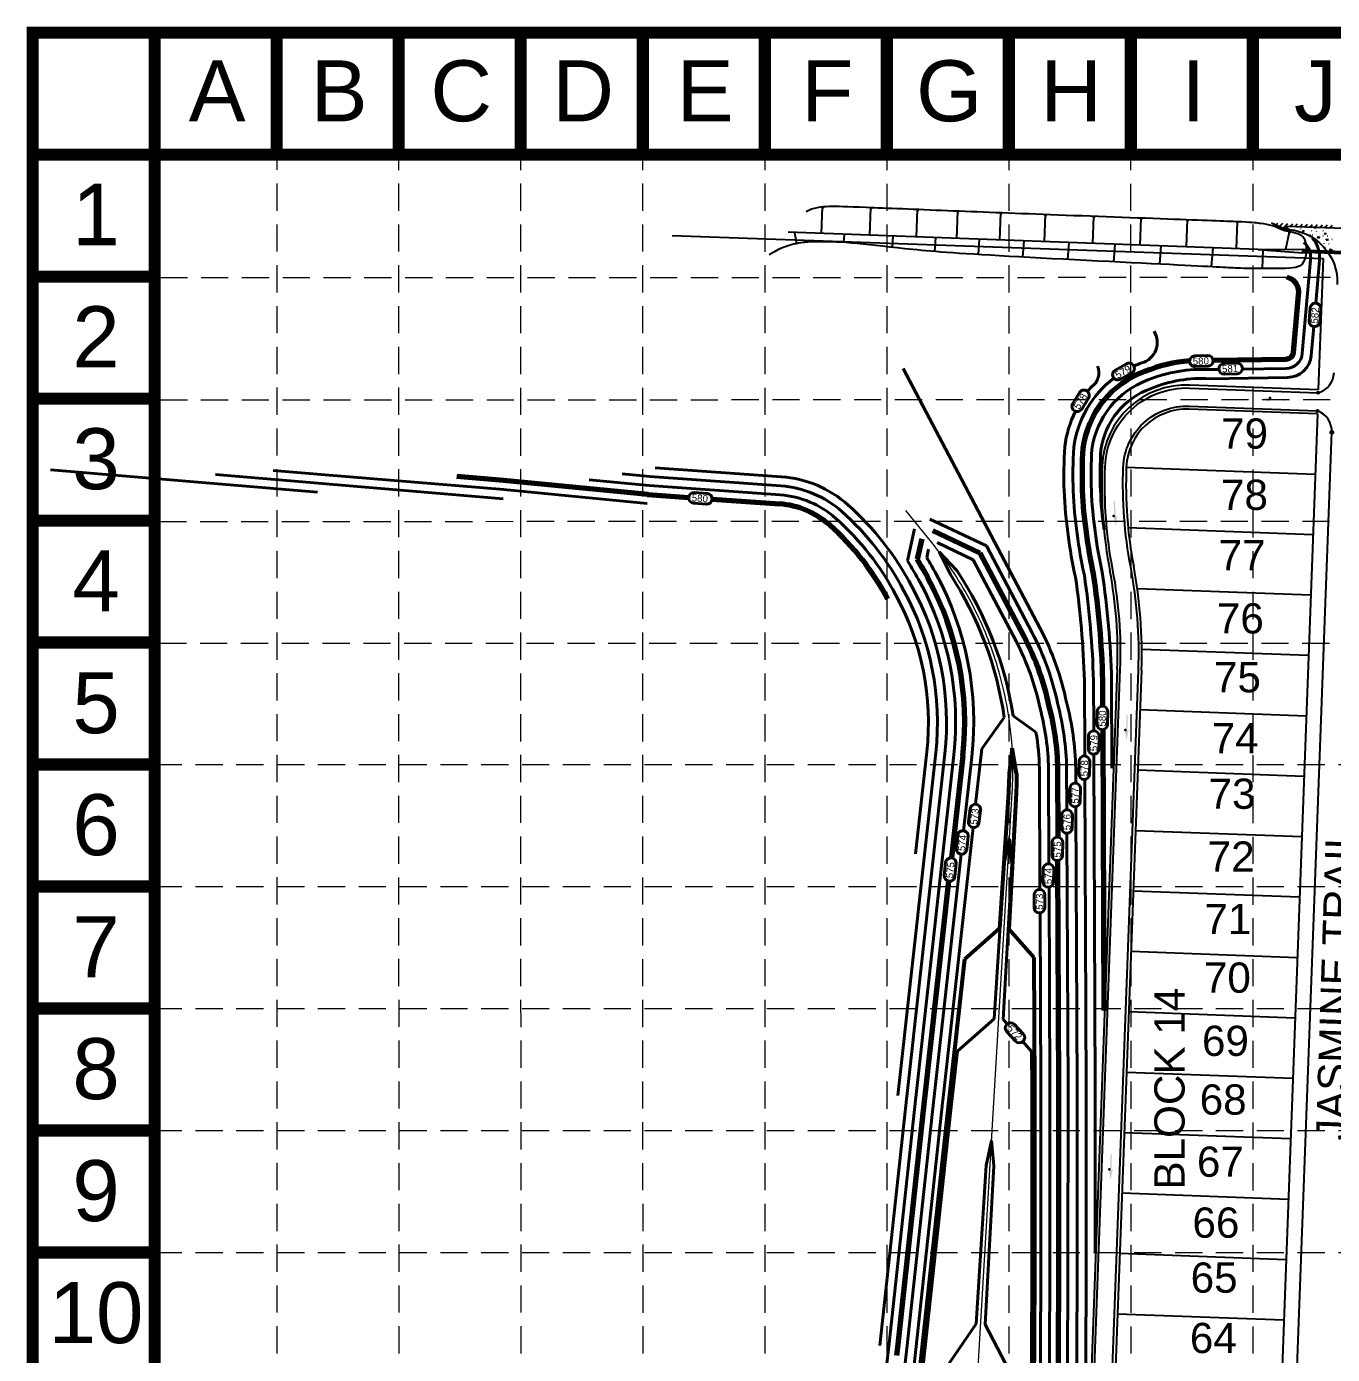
# Model space of a CAD drawing. Header units: feet. Extents: x 10084 to 13321, y 3329 to 8503.
# Drawn here: x 10084 to 10948, y 7624 to 8503 of the extents above; entities that cross this region are included whole.
import ezdxf
from ezdxf.enums import TextEntityAlignment as Align

# ---------------------------------------------------------------- set-up
doc = ezdxf.new("R2010")
doc.units = ezdxf.units.FT
doc.header["$LTSCALE"] = 40
doc.header["$MEASUREMENT"] = 0
for name, pattern in [('( Dashdot )', [1.001, 0.5, -0.25, 0.001, -0.25]), ('CENTERX2', [4, 2.5, -0.5, 0.5, -0.5]), ('DASHED', [0.75, 0.5, -0.25]), ('DGN Style 3', [204.068222, 145.763016, -58.305206]), ('DGN Style 4', [233.366589, 116.610413, -58.305206, 0.145763, -58.305206]), ('HIDDEN', [0.375, 0.25, -0.125])]:
    doc.linetypes.add(name, pattern=pattern)
for name, color, linetype in [('BASE', 7, 'Continuous'), ('CURB', 4, 'Continuous'), ('flow arrow', 4, 'Continuous'), ('GRID', 254, 'DASHED'), ('INLET', 4, 'Continuous'), ('Level 1', 7, 'Continuous'), ('LOT', 7, 'Continuous'), ('NAME', 6, 'Continuous'), ('ROW', 3, '( Dashdot )'), ('STORM', 2, 'Continuous'), ('storm CL', 7, 'CENTERX2')]:
    doc.layers.add(name, color=color, linetype=linetype)
doc.styles.get("Standard").update_dxf_attribs({"font": 'ARIAL.TTF'})
doc.styles.add('Style-CHAR_FAST_FONT', font='CHAR_FAST_FONT.shx')

msp = doc.modelspace()

# ---------------------------------------------------------------- hatches: boundary and pattern name
at = {"layer": 'flow arrow', "linetype": 'Continuous', "lineweight": 30}
h = msp.add_hatch(color=7, dxfattribs=at)
edge = h.paths.add_edge_path()
edge.add_line((10906.94, 8255.14), (10906.41, 8255.76))
edge.add_line((10906.41, 8255.76), (10916.99, 8255.42))
edge.add_line((10916.99, 8255.42), (10917.01, 8256.28))
edge.add_line((10917.01, 8256.28), (10906.44, 8256.62))
edge.add_line((10906.44, 8256.62), (10906.99, 8257.11))
edge.add_line((10906.99, 8257.11), (10906.99, 8257.11))
edge.add_ellipse((10906.46, 8257.17), major_axis=(0.56, -0.018), ratio=0.285714, start_angle=342.81733, end_angle=484.72693)
edge.add_line((10906.14, 8257.31), (10906.14, 8257.31))
edge.add_line((10906.14, 8257.31), (10900.38, 8256.36))
edge.add_line((10900.38, 8256.36), (10906.06, 8255))
edge.add_line((10906.06, 8255), (10906.06, 8255))
edge.add_ellipse((10906.39, 8255.12), major_axis=(0.56, -0.018), ratio=0.285714, start_angle=234.16847, end_angle=374.49672)
edge.add_line((10906.94, 8255.14), (10906.94, 8255.14))
edge.add_line((10906.94, 8255.14), (10906.94, 8255.14))
h = msp.add_hatch(color=7, dxfattribs=at)
edge = h.paths.add_edge_path()
edge.add_line((10805.63, 8179.29), (10805.06, 8178.7))
edge.add_line((10805.06, 8178.7), (10804.29, 8189.26))
edge.add_line((10804.29, 8189.26), (10803.43, 8189.19))
edge.add_line((10803.43, 8189.19), (10804.2, 8178.64))
edge.add_line((10804.2, 8178.64), (10803.67, 8179.14))
edge.add_line((10803.67, 8179.14), (10803.67, 8179.14))
edge.add_ellipse((10803.66, 8178.6), major_axis=(-0.041, 0.559), ratio=0.285714, start_angle=342.81733, end_angle=484.72693)
edge.add_line((10803.55, 8178.27), (10803.55, 8178.27))
edge.add_line((10803.55, 8178.27), (10805.1, 8172.64))
edge.add_line((10805.1, 8172.64), (10805.86, 8178.44))
edge.add_line((10805.86, 8178.44), (10805.86, 8178.44))
edge.add_ellipse((10805.71, 8178.76), major_axis=(-0.041, 0.559), ratio=0.285714, start_angle=234.16847, end_angle=374.49672)
edge.add_line((10805.63, 8179.29), (10805.63, 8179.29))
edge.add_line((10805.63, 8179.29), (10805.63, 8179.29))
h = msp.add_hatch(color=7, dxfattribs=at)
edge = h.paths.add_edge_path()
edge.add_line((10813.25, 8037.44), (10812.62, 8036.91))
edge.add_line((10812.62, 8036.91), (10812.95, 8047.49))
edge.add_line((10812.95, 8047.49), (10812.09, 8047.52))
edge.add_line((10812.09, 8047.52), (10811.76, 8036.94))
edge.add_line((10811.76, 8036.94), (10811.28, 8037.49))
edge.add_line((10811.28, 8037.49), (10811.28, 8037.49))
edge.add_ellipse((10811.21, 8036.96), major_axis=(0.018, 0.56), ratio=0.285714, start_angle=342.81733, end_angle=484.72693)
edge.add_line((10811.07, 8036.64), (10811.07, 8036.65))
edge.add_line((10811.07, 8036.65), (10812.03, 8030.88))
edge.add_line((10812.03, 8030.88), (10813.39, 8036.57))
edge.add_line((10813.39, 8036.57), (10813.39, 8036.57))
edge.add_ellipse((10813.27, 8036.9), major_axis=(0.018, 0.56), ratio=0.285714, start_angle=234.16847, end_angle=374.49672)
edge.add_line((10813.25, 8037.44), (10813.25, 8037.44))
edge.add_line((10813.25, 8037.44), (10813.25, 8037.44))
h = msp.add_hatch(color=7, dxfattribs=at)
edge = h.paths.add_edge_path()
edge.add_line((10802.7, 7746.69), (10802.08, 7746.16))
edge.add_line((10802.08, 7746.16), (10802.41, 7756.74))
edge.add_line((10802.41, 7756.74), (10801.55, 7756.76))
edge.add_line((10801.55, 7756.76), (10801.22, 7746.19))
edge.add_line((10801.22, 7746.19), (10800.74, 7746.74))
edge.add_line((10800.74, 7746.74), (10800.73, 7746.74))
edge.add_ellipse((10800.67, 7746.21), major_axis=(0.018, 0.56), ratio=0.285714, start_angle=342.81733, end_angle=484.72693)
edge.add_line((10800.53, 7745.89), (10800.53, 7745.89))
edge.add_line((10800.53, 7745.89), (10801.49, 7740.13))
edge.add_line((10801.49, 7740.13), (10802.84, 7745.82))
edge.add_line((10802.84, 7745.82), (10802.85, 7745.81))
edge.add_ellipse((10802.73, 7746.15), major_axis=(0.018, 0.56), ratio=0.285714, start_angle=234.16847, end_angle=374.49672)
edge.add_line((10802.7, 7746.69), (10802.7, 7746.69))
edge.add_line((10802.7, 7746.69), (10802.7, 7746.69))

# ---------------------------------------------------------------- linework, layer by layer
at = {"layer": 'BASE', "color": 9}
msp.add_line((10169.24, 8418.16), (13236.21, 8418.16), dxfattribs=at)
at = {"layer": 'BASE', "const_width": 8.07}
for points in [[(10169.24, 8498.87), (10088.53, 8498.87)], [(10169.24, 8498.87), (10169.24, 8418.16)], [(10249.95, 8498.87), (10249.95, 8418.16)], [(10330.66, 8498.87), (10330.66, 8418.16)], [(10411.37, 8498.87), (10411.37, 8418.16)], [(10492.08, 8498.87), (10492.08, 8418.16)], [(10572.79, 8498.87), (10572.79, 8418.16)], [(10653.5, 8498.87), (10653.5, 8418.16)], [(10734.21, 8498.87), (10734.21, 8418.16)], [(10814.91, 8498.87), (10814.91, 8418.16)], [(10895.62, 8498.87), (10895.62, 8418.16)], [(10169.24, 8418.16), (10088.53, 8418.16)], [(10169.24, 8337.45), (10088.53, 8337.45)], [(10169.24, 8256.74), (10088.53, 8256.74)], [(10169.24, 8176.03), (10088.53, 8176.03)], [(10169.24, 8095.32), (10088.53, 8095.32)], [(10169.24, 8014.61), (10088.53, 8014.61)], [(10169.24, 7933.9), (10088.53, 7933.9)], [(10169.24, 7853.19), (10088.53, 7853.19)], [(10169.24, 7772.48), (10088.53, 7772.48)], [(10169.24, 7691.77), (10088.53, 7691.77)]]:
    msp.add_lwpolyline(points, dxfattribs=at)
for points in [[(13316.92, 3333.45), (13316.92, 8498.87), (10088.53, 8498.87), (10088.53, 3333.45)], [(13236.21, 3414.16), (13236.21, 8418.16), (10169.24, 8418.16), (10169.24, 3414.16)]]:
    msp.add_lwpolyline(points, close=True, dxfattribs=at)
at = {"layer": 'CURB', "color": 7}
for p, q in [((10907.98, 8372.99), (10917.83, 8368.62)), ((10908.65, 8372.69), (10908.91, 8372.95)), ((10911, 8371.65), (10912.19, 8372.83)), ((10913.36, 8370.61), (10915.47, 8372.72)), ((10915.71, 8369.56), (10918.74, 8372.6)), ((10917.83, 8368.62), (10917.9, 8370.62)), ((10971.02, 8368.68), (10917.9, 8370.62)), ((10919.64, 8368.91), (10919.56, 8369.12)), ((10920.08, 8370.54), (10922.02, 8372.48)), ((10922.89, 8368.52), (10922.81, 8368.72)), ((10923.36, 8370.42), (10925.29, 8372.36)), ((10926.63, 8370.31), (10928.57, 8372.24)), ((10927.36, 8368.94), (10927.28, 8369.15)), ((10929.91, 8370.19), (10931.85, 8372.13)), ((10930.06, 8365.9), (10930.22, 8365.77)), ((10933.18, 8370.07), (10935.12, 8372.01)), ((10934.62, 8367.51), (10934.54, 8367.71)), ((10935.18, 8365.03), (10935.33, 8365)), ((10936.46, 8369.95), (10938.4, 8371.89)), ((10937.87, 8367.11), (10937.79, 8367.32)), ((10939.74, 8369.83), (10941.67, 8371.77)), ((10941.95, 8364.41), (10942.11, 8364.38)), ((10942.34, 8367.54), (10942.27, 8367.74)), ((10943.01, 8369.72), (10944.95, 8371.65)), ((10945.05, 8364.49), (10945.2, 8364.37)), ((10946.29, 8369.6), (10948.23, 8371.53)), ((10942.82, 8359.31), (10942.74, 8359.52)), ((10943.37, 8356.84), (10943.53, 8356.81)), ((10946.07, 8358.92), (10945.99, 8359.12)), ((10947.93, 8362.19), (10948.08, 8362.16)), ((10853.92, 8263.74), (10938.86, 8260.59)), ((10853.47, 8251.75), (10938.41, 8248.6)), ((10913.53, 7308.28), (10947.89, 8234.45)), ((10780.02, 7323.83), (10807.98, 8077.63)), ((10792.01, 7323.39), (10819.98, 8077.18))]:
    msp.add_line(p, q, dxfattribs=at)
at = {"layer": 'CURB', "color": 7, "flags": 128}
for points in [[(10918.06, 8370.23), (10917.92, 8370.62)], [(10918.25, 8370.61), (10918.06, 8370.23)], [(10921.89, 8370.39), (10921.86, 8370.48)], [(10921.96, 8370.47), (10921.91, 8370.41)], [(10929.03, 8367.06), (10928.82, 8367.64), (10929.37, 8367.72), (10929.03, 8367.06)], [(10933.27, 8364.15), (10933.07, 8364.73), (10933.62, 8364.81), (10933.27, 8364.15)], [(10936.69, 8369.25), (10936.16, 8369.95)], [(10936.94, 8369.92), (10936.7, 8369.27)], [(10943.47, 8365.35), (10943.27, 8365.94), (10943.82, 8366.01), (10943.47, 8365.35)], [(10939.02, 8362.65), (10938.65, 8363.87), (10939.72, 8363.46), (10939.04, 8362.66)], [(10944.89, 8361.06), (10944.12, 8362.08), (10945.26, 8362.06), (10944.9, 8361.08)], [(10947.22, 8354.45), (10946.84, 8355.68), (10947.91, 8355.27), (10947.23, 8354.47)]]:
    msp.add_lwpolyline(points, dxfattribs=at)
at = {"layer": 'CURB', "color": 7}
for centre, radius in [((10917.83, 8368.62), 1), ((10938.86, 8260.59), 0.75), ((10938.41, 8248.6), 0.75), ((10947.89, 8234.45), 1)]:
    msp.add_circle(centre, radius, dxfattribs=at)
at = {"layer": 'CURB', "color": 7, "extrusion": (0, 0, -1)}
for centre, radius, start, end in [((-10916.55, 8333.65), 35, 92.09518, 182.12491), ((-10851.91, 8209.78), 54, 2.00081, 92.1249), ((-10851.91, 8209.78), 42, 2.00081, 92.1249), ((-11103.73, 8200.07), 306, 349.28633, 2.17454), ((-11103.73, 8200.07), 294, 349.28633, 2.17454)]:
    msp.add_arc(centre, radius, start, end, dxfattribs=at)
at = {"layer": 'CURB', "color": 7}
for centre, radius, start, end in [((10934.87, 8274.53), 14.5, 285.95517, 357.87435), ((10933.4, 8234.99), 14.5, 357.87579, 69.79485), ((10514.19, 8088.53), 306, 357.8751, 10.71367), ((10514.19, 8088.53), 294, 357.8751, 10.71367)]:
    msp.add_arc(centre, radius, start, end, dxfattribs=at)
at = {"layer": 'flow arrow', "color": 7, "linetype": 'Continuous', "lineweight": 30}
for p in [(10906.99, 8257.11), (10803.67, 8179.14), (10811.28, 8037.49), (10800.74, 7746.74)]:
    msp.add_point(p, dxfattribs=at)
at = {"layer": 'GRID', "color": 252, "linetype": 'HIDDEN', "lineweight": 0, "ltscale": 1.8}
for p, q in [((10250.68, 3737.01), (10250.25, 8415.13)), ((10331.74, 3736.99), (10330.73, 8415.09)), ((10412.2, 3736.98), (10411.46, 8414.88)), ((10493.34, 3736.97), (10492.06, 8414.76)), ((10573.32, 3736.96), (10572.98, 8415.38)), ((10653.53, 3736.94), (10653.78, 8415.23)), ((10734.85, 3736.93), (10734.41, 8414.93)), ((10815.84, 3736.92), (10815.02, 8415)), ((10895.91, 3736.9), (10895.93, 8414.95)), ((10172.91, 8336.91), (13234.88, 8337.31)), ((10172.85, 8255.97), (13234.88, 8256.6)), ((10172.39, 8175.51), (13236.21, 8176.03)), ((10172.28, 8094.87), (13236.21, 8095.32)), ((10169.24, 8014.61), (13236.21, 8014.61)), ((10169.24, 7933.9), (13236.21, 7933.9)), ((10169.24, 7853.19), (13236.21, 7853.19)), ((10169.24, 7772.48), (13236.21, 7772.48)), ((10169.24, 7691.77), (13236.21, 7691.77))]:
    msp.add_line(p, q, dxfattribs=at)
at = {"layer": 'INLET', "color": 5, "flags": 128}
for points in [[(10932.81, 8352.97), (10928.75, 8353.12), (10928.83, 8355.6), (10932.9, 8355.45)], [(10932.69, 8353.11), (10928.88, 8353.24), (10928.96, 8355.46), (10932.76, 8355.33)]]:
    msp.add_lwpolyline(points, close=True, dxfattribs=at)
at = {"layer": 'INLET', "color": 5}
for major_axis, ratio in [((-1.87, 0.07), 0.408128), ((-1.74, 0.06), 0.36366)]:
    msp.add_ellipse((10930.66, 8354.29), major_axis=major_axis, ratio=ratio, dxfattribs=at)
at = {"layer": 'Level 1', "color": 5, "linetype": 'Continuous', "lineweight": 40}
for p, q in [((10664.34, 8276.77), (10754.93, 8104.67)), ((10276.93, 8194.74), (10100.39, 8209.71)), ((10277.44, 8200.72), (10209.53, 8206.48)), ((10282.1, 8206.34), (10247.64, 8209.27)), ((10400.27, 8196.52), (10282.1, 8206.34)), ((10496.74, 8205.21), (10478.41, 8207)), ((10500.21, 8210.98), (10583.82, 8205.03)), ((10399.77, 8190.54), (10277.14, 8200.74)), ((10496.24, 8199.23), (10456.62, 8203.09)), ((10496.24, 8199.23), (10582.96, 8193.06)), ((10496.74, 8205.21), (10583.39, 8199.04)), ((10495.08, 8187.29), (10399.98, 8196.54)), ((10681.96, 8177.07), (10719.42, 8159.26)), ((10671.93, 8170.5), (10667.13, 8149.48)), ((10681.19, 8157.15), (10679.93, 8151.63)), ((10686.77, 8161.5), (10710.66, 8150.14)), ((10699.79, 8143.09), (10688.09, 8155.35)), ((10688.09, 8155.35), (10695.61, 8140.35)), ((10719.42, 8159.26), (10749.62, 8101.88)), ((10710.66, 8150.14), (10739.01, 8096.29)), ((10716.34, 8024.97), (10731.24, 8045.75)), ((10752.2, 8035.97), (10737.16, 8046.76)), ((10679.97, 8022.98), (10672.44, 7955.53)), ((10685.93, 8022.31), (10678.41, 7954.86)), ((10691.89, 8021.65), (10684.37, 7954.2)), ((10712.29, 7988.35), (10716.34, 8024.97)), ((10697.86, 8020.98), (10690.33, 7953.53)), ((10704.32, 7970.84), (10709.72, 8019.66)), ((10754.47, 8011.84), (10754.83, 7932.02)), ((10760.47, 8011.91), (10760.75, 7949)), ((10772.47, 8012.05), (10772.59, 7984.71)), ((10778.47, 8012.07), (10778.51, 8002.3)), ((10690.65, 7792.43), (10710.58, 7972.88)), ((10731.2, 7949.06), (10734.69, 7965.55)), ((10736.19, 7948.76), (10734.69, 7965.55)), ((10660.83, 7795.73), (10678.41, 7954.87)), ((10666.8, 7795.07), (10684.38, 7954.21)), ((10672.76, 7794.41), (10690.34, 7953.55)), ((10684.69, 7793.09), (10702.61, 7955.37)), ((10731.2, 7949.06), (10724.61, 7846.49)), ((10736.19, 7948.76), (10730.58, 7845.91)), ((10700.27, 7824.89), (10724.61, 7846.49)), ((10733.18, 7842.99), (10730.58, 7845.91)), ((10749.3, 7824.83), (10743.51, 7831.35)), ((10696.61, 7791.77), (10700.27, 7824.89)), ((10648.8, 7630.16), (10666.82, 7795.29)), ((10654.77, 7629.51), (10672.78, 7794.64)), ((10666.69, 7628.21), (10684.71, 7793.34)), ((10672.66, 7627.56), (10690.67, 7792.69)), ((10678.62, 7626.91), (10696.64, 7792.04)), ((10722.82, 7765.89), (10719.34, 7749.41)), ((10724.33, 7749.11), (10722.82, 7765.89)), ((10719.34, 7749.41), (10712.61, 7644.63)), ((10724.33, 7749.11), (10718.62, 7644.23)), ((10712.61, 7644.63), (10681.68, 7599.39)), ((10718.62, 7644.23), (10743, 7597.53)), ((10636.43, 7459.87), (10654.78, 7629.73)), ((10648.36, 7458.58), (10666.72, 7628.44)), ((10654.32, 7457.94), (10672.68, 7627.79)), ((10660.29, 7457.29), (10678.65, 7627.15))]:
    msp.add_line(p, q, dxfattribs=at)
at = {"layer": 'Level 1', "color": 5, "linetype": 'Continuous', "lineweight": 70}
for p, q in [((10400.01, 8202.57), (10369.14, 8205.13)), ((10495.66, 8193.26), (10400.01, 8202.57)), ((10495.28, 8193.29), (10522.47, 8191.35)), ((10538.01, 8190.24), (10582.54, 8187.07)), ((10676.58, 8163.91), (10673.54, 8150.58)), ((10684.05, 8169.43), (10715.04, 8154.7)), ((10715.04, 8154.7), (10744.32, 8099.08)), ((10703.82, 8020.32), (10696.3, 7952.87)), ((10766.47, 8011.98), (10766.67, 7966.62)), ((10678.72, 7793.75), (10694.59, 7937.42)), ((10660.73, 7628.86), (10678.74, 7793.99)), ((10660.17, 7623.71), (10660.75, 7629.08))]:
    msp.add_line(p, q, dxfattribs=at)
at = {"layer": 'Level 1', "color": 5, "linetype": 'DGN Style 3', "lineweight": 53}
for p, q in [((10736.44, 8025.45), (10734.41, 8008.79)), ((10739.41, 8008.76), (10736.44, 8025.45)), ((10733.94, 7996.16), (10728.15, 7906.16)), ((10739.05, 7995.86), (10734.14, 7905.81)), ((10705.19, 7885.78), (10728.15, 7906.16)), ((10750.82, 7887.02), (10734.14, 7905.81)), ((10694.82, 7791.97), (10705.19, 7885.78)), ((10676.83, 7627.1), (10694.85, 7792.23)), ((10658.5, 7457.48), (10676.86, 7627.34))]:
    msp.add_line(p, q, dxfattribs=at)
at = {"layer": 'Level 1', "color": 5, "linetype": 'Continuous', "lineweight": 40, "flags": 128}
for points in [[(10929.42, 8360.11, -0.274061), (10933.69, 8348.55), (10933.69, 8348.55), (10928.38, 8286.76), (10928.38, 8286.76, -0.384962), (10917.58, 8276.71), (10917.58, 8276.71), (10888.75, 8276.27)], [(10934.91, 8363.2, -0.204934), (10939.66, 8348.04), (10939.66, 8348.04), (10937.25, 8319.91)], [(10939.66, 8348.04, 0.204934), (10934.91, 8363.2)], [(10940.58, 8316.11), (10939.85, 8307.57), (10939.85, 8307.57), (10939.85, 8307.57, -1), (10932.87, 8308.17), (10932.87, 8308.17), (10932.87, 8308.17), (10933.61, 8316.71), (10933.61, 8316.71), (10933.61, 8316.71, -1), (10940.58, 8316.11)], [(10935.91, 8304.39), (10934.28, 8285.35), (10934.28, 8285.35, -0.384962), (10918.58, 8270.72), (10918.58, 8270.72), (10866.99, 8269.94), (10866.99, 8269.94, 0.111266), (10828.39, 8263.48, 0.279836), (10795.16, 8222.75), (10795.16, 8222.75, 0.05073), (10797.21, 8169.85)], [(10816.97, 8278.25, -0.020284), (10822.15, 8280.37), (10822.15, 8280.37, 0.492661), (10830.38, 8301.31)], [(10866, 8278.26), (10857.43, 8277.97), (10857.43, 8277.97), (10857.43, 8277.97, -1), (10857.19, 8284.97), (10857.19, 8284.97), (10857.19, 8284.96), (10865.76, 8285.25), (10865.76, 8285.25), (10865.76, 8285.25, -1), (10866, 8278.26)], [(10792.78, 8278.25, -0.375904), (10788.95, 8264.58, 0.013491), (10786.39, 8261.46)], [(10815.53, 8273.72), (10808.05, 8269.52), (10808.05, 8269.52), (10808.05, 8269.52, -1), (10804.63, 8275.62), (10804.63, 8275.62), (10804.63, 8275.62), (10812.1, 8279.82), (10812.1, 8279.82), (10812.1, 8279.82, -1), (10815.53, 8273.72)], [(10885.36, 8273.22), (10876.8, 8272.94), (10876.8, 8272.94), (10876.8, 8272.94, -1), (10876.56, 8279.93), (10876.56, 8279.93), (10876.56, 8279.93), (10885.13, 8280.22), (10885.13, 8280.22), (10885.13, 8280.22, -1), (10885.36, 8273.22)], [(10790.36, 8036.97), (10790.21, 8070.3), (10790.21, 8070.3, 0.029381), (10784.2, 8139.75, -0.021465), (10779.38, 8167.34), (10779.38, 8167.34, -0.051101), (10777.22, 8224.29), (10777.22, 8224.29, -0.200102), (10803.72, 8270.29)], [(10873.18, 8276.03), (10867.11, 8275.94), (10867.11, 8275.94, 0.110356), (10826.24, 8269.08), (10826.24, 8269.08, 0.27923), (10789.17, 8223.13, 0.05073), (10791.27, 8169.01), (10791.27, 8169.01, 0.021797), (10796.01, 8141.91), (10796.01, 8141.91, -0.029617), (10802.21, 8070.49), (10802.21, 8070.49), (10802.47, 8012.34)], [(10786.94, 8257.11), (10782.46, 8249.8), (10782.46, 8249.8), (10782.46, 8249.8, -1), (10776.49, 8253.46), (10776.49, 8253.46), (10776.49, 8253.46), (10780.97, 8260.77), (10780.97, 8260.77), (10780.97, 8260.77, -1), (10786.94, 8257.11)], [(10778.24, 8248.36, 0.082286), (10771.24, 8224.86, 0.051266), (10773.44, 8166.5), (10773.44, 8166.5, 0.021305), (10778.3, 8138.68), (10778.3, 8138.68, -0.029262), (10784.21, 8070.2), (10784.21, 8070.2), (10784.43, 8020.34)], [(10534.27, 8187), (10525.72, 8187.61), (10525.72, 8187.61), (10525.72, 8187.61, -1), (10526.21, 8194.59), (10526.21, 8194.59), (10526.21, 8194.59), (10534.76, 8193.98), (10534.76, 8193.98), (10534.76, 8193.98, -1), (10534.27, 8187)], [(10799.64, 8049.71), (10799.53, 8041.14), (10799.53, 8041.14), (10799.53, 8041.14, -1), (10792.53, 8041.23), (10792.53, 8041.23), (10792.53, 8041.23), (10792.64, 8049.8), (10792.64, 8049.8), (10792.64, 8049.8, -1), (10799.64, 8049.71)], [(10793.95, 8033.42), (10793.84, 8024.85), (10793.84, 8024.85), (10793.84, 8024.85, -1), (10786.84, 8024.94), (10786.84, 8024.94), (10786.84, 8024.94), (10786.95, 8033.52), (10786.95, 8033.52), (10786.95, 8033.52, -1), (10793.95, 8033.42)], [(10787.74, 8016.79), (10787.63, 8008.22), (10787.63, 8008.22), (10787.63, 8008.22, -1), (10780.63, 8008.31), (10780.63, 8008.31), (10780.63, 8008.31), (10780.74, 8016.88), (10780.74, 8016.88), (10780.74, 8016.88, -1), (10787.74, 8016.79)], [(10781.63, 7998.77), (10781.52, 7990.2), (10781.52, 7990.2), (10781.52, 7990.2, -1), (10774.52, 7990.29), (10774.52, 7990.29), (10774.52, 7990.29), (10774.63, 7998.86), (10774.63, 7998.86), (10774.63, 7998.86, -1), (10781.63, 7998.77)], [(10715.55, 7984.42), (10714.49, 7975.92), (10714.49, 7975.92), (10714.49, 7975.92, -1), (10707.54, 7976.78), (10707.54, 7976.78), (10707.55, 7976.78), (10708.61, 7985.29), (10708.61, 7985.29), (10708.61, 7985.29, -1), (10715.55, 7984.42)], [(10776.27, 7981.16), (10776.16, 7972.59), (10776.16, 7972.59), (10776.16, 7972.59, -1), (10769.16, 7972.68), (10769.16, 7972.68), (10769.16, 7972.68), (10769.27, 7981.25), (10769.27, 7981.26), (10769.27, 7981.26, -1), (10776.27, 7981.16)], [(10707.36, 7967), (10706.46, 7958.48), (10706.46, 7958.48), (10706.46, 7958.48, -1), (10699.5, 7959.21), (10699.5, 7959.21), (10699.5, 7959.21), (10700.4, 7967.74), (10700.4, 7967.74), (10700.4, 7967.74, -1), (10707.36, 7967)], [(10769.92, 7963.08), (10769.8, 7954.51), (10769.8, 7954.51), (10769.8, 7954.51, -1), (10762.8, 7954.6), (10762.8, 7954.6), (10762.8, 7954.6), (10762.92, 7963.17), (10762.92, 7963.17), (10762.92, 7963.17, -1), (10769.92, 7963.08)], [(10699.42, 7949.04), (10698.51, 7940.52), (10698.51, 7940.52), (10698.51, 7940.52, -1), (10691.55, 7941.26), (10691.55, 7941.26), (10691.55, 7941.26), (10692.45, 7949.78), (10692.45, 7949.78), (10692.45, 7949.78, -1), (10699.42, 7949.04)], [(10763.94, 7945.45), (10763.83, 7936.88), (10763.83, 7936.88), (10763.83, 7936.88, -1), (10756.83, 7936.97), (10756.83, 7936.97), (10756.83, 7936.97), (10756.94, 7945.54), (10756.94, 7945.55), (10756.94, 7945.55, -1), (10763.94, 7945.45)], [(10758.08, 7928.47), (10757.97, 7919.9), (10757.97, 7919.9), (10757.97, 7919.9, -1), (10750.97, 7919.99), (10750.97, 7919.99), (10750.97, 7919.99), (10751.08, 7928.56), (10751.08, 7928.56), (10751.08, 7928.56, -1), (10758.08, 7928.47)], [(10738.7, 7831.62), (10732.83, 7837.86), (10732.83, 7837.86), (10732.83, 7837.86, -1), (10737.93, 7842.66), (10737.93, 7842.66), (10737.93, 7842.66), (10743.8, 7836.42), (10743.8, 7836.42), (10743.8, 7836.42, -1), (10738.7, 7831.62)]]:
    msp.add_lwpolyline(points, format="xyb", dxfattribs=at)
at = {"layer": 'Level 1', "color": 5, "linetype": 'Continuous', "lineweight": 70, "flags": 128}
for points in [[(10918.23, 8337.27, -0.395987), (10925.65, 8325.08), (10925.65, 8325.08), (10922.4, 8287.28), (10922.4, 8287.28, -0.384962), (10917.49, 8282.71), (10917.49, 8282.71), (10869.37, 8281.98)], [(10853.78, 8281.74, 0.075961), (10824.08, 8274.68), (10824.08, 8274.68, 0.279666), (10783.19, 8223.71), (10783.19, 8223.71, 0.050923), (10785.33, 8168.17), (10785.33, 8168.17, 0.021629), (10790.11, 8140.83), (10790.11, 8140.83, -0.0295), (10796.21, 8070.4), (10796.21, 8070.4), (10796.29, 8053.25)]]:
    msp.add_lwpolyline(points, format="xyb", dxfattribs=at)
at = {"layer": 'Level 1', "color": 5, "linetype": 'DGN Style 4', "lineweight": 0, "flags": 128}
msp.add_lwpolyline([(10383.02, 4417.29), (10357.22, 4464.9), (10348.92, 4476.64), (10350.27, 4482), (10361.98, 4504.31), (10365.95, 4517.21), (10365, 4530.49), (10360.26, 4543.29), (10356.43, 4548.43), (10353.41, 4561), (10358.84, 4581.6), (10352.24, 4597.04), (10340.12, 4616.39), (10338.56, 4624.19), (10337.46, 4634.69), (10340.98, 4648.48), (10348.46, 4663.24), (10353.26, 4668.28), (10367.58, 4667.19), (10380.29, 4662.8), (10388.63, 4662.8), (10400.23, 4670.54), (10402.57, 4688.47), (10397.97, 4710.36), (10397.54, 4715.05), (10407.58, 4753.66), (10405.68, 4787.24), (10399.89, 4813.86), (10398.63, 4831.42), (10391.61, 4854.93), (10390.47, 4857.75), (10404.96, 4907.14), (10407.03, 4919.55), (10407.3, 4946.66), (10405.36, 4949.01), (10393.89, 4958), (10390.94, 4962.57), (10385.7, 4975.14), (10367.22, 4996.07), (10365.12, 4999.13), (10362.08, 5007.07), (10364.98, 5016.33), (10377.97, 5024.34), (10388.9, 5028.49), (10434.57, 5044.68), (10442.06, 5047.79), (10440.75, 5092.62), (10429, 5096.65), (10397.03, 5092.57), (10393.89, 5092.49), (10379.64, 5095.86), (10362.17, 5103.54), (10352.93, 5107.61), (10349.4, 5111.22), (10345.33, 5121.1), (10344.87, 5126.73), (10345.64, 5138.64), (10352.32, 5152.12), (10339.86, 5178.8), (10334.98, 5191.66), (10329.62, 5207), (10328.65, 5223.44), (10328.1, 5236.03), (10327.56, 5244.34), (10327.8, 5250.53), (10328.18, 5254.82), (10328.3, 5255.91), (10334.35, 5259.39), (10352.91, 5267.02), (10359.98, 5268.53), (10361.77, 5267.81), (10369.64, 5261.65), (10381.08, 5262.43), (10410.29, 5271.06), (10411.96, 5272.03), (10413.04, 5274.66), (10413.37, 5278.87), (10407.31, 5286.76), (10412.4, 5296.86), (10429.54, 5313.5), (10460.69, 5322.47, 0.526006), (10474.6, 5367.54), (10468.81, 5374.75), (10462.02, 5385.96), (10461.6, 5390.51), (10462.64, 5403.36), (10465.16, 5408.55), (10477.58, 5435.89, 0.219227), (10496.42, 5518.4), (10485.55, 5570.13, -0.040843), (10481.92, 5598.95), (10478.83, 5669.48, -0.248738), (10491.96, 5697.1), (10491.96, 5697.1, 0), (10491.96, 5697.1), (10524.93, 5721.61), (10533.96, 5748.05, 0.143258), (10535.2, 5776.1), (10521.01, 5833.06, 0.033522), (10508.71, 5871.31), (10438.22, 6048.76, -0.243018), (10447.26, 6140.1), (10578.7, 6342.73, 0.090209), (10592.49, 6375.76), (10681.21, 6780.89, 0.136381), (10678.24, 6834.37), (10658.16, 6893.64, -0.103944), (10653.26, 6934.48), (10655.92, 6964.74, -0.039323), (10661.12, 6995.72, 0.042401), (10666.52, 7029.14), (10684.75, 7270.54, -0.008679), (10687.97, 7305.11), (10701.34, 7426.03, 0.012694), (10705.63, 7476.62), (10736.5, 7996.01, 0.187552), (10683.2, 8161.58), (10666.07, 8182.66)], format="xyb", dxfattribs=at)
at = {"layer": 'Level 1', "color": 5, "linetype": 'Continuous', "lineweight": 70, "flags": 128}
for points in [[(10796.36, 8037.68), (10797.18, 7852)], [(10758.98, 7339.12), (10766.3, 7448.14), (10767.36, 7675.23), (10767.41, 7800.32), (10766.74, 7951.06)]]:
    msp.add_lwpolyline(points, dxfattribs=at)
at = {"layer": 'Level 1', "color": 5, "linetype": 'Continuous', "lineweight": 40, "flags": 128}
for points in [[(10790.43, 8021.4), (10791.41, 7800.36), (10791.42, 7691.89)], [(10784.5, 8004.77), (10785.41, 7800.35), (10785.36, 7675.19), (10784.68, 7518.93)], [(10775.75, 7409.79), (10778.3, 7447.71), (10779.36, 7675.2), (10779.41, 7800.34), (10778.58, 7986.75)], [(10772.66, 7969.21), (10773.41, 7800.33), (10773.36, 7675.22), (10772.3, 7447.93), (10766.2, 7357.09)], [(10760.82, 7933.43), (10761.41, 7800.3), (10761.36, 7675.25), (10760.3, 7448.36), (10756.39, 7390.06)], [(10748.87, 7367.72), (10754.31, 7448.57), (10755.36, 7675.26), (10755.41, 7800.29), (10754.89, 7916.45)], [(10749.3, 7824.83), (10749.41, 7800.28), (10749.36, 7675.28), (10748.31, 7448.79), (10740.98, 7339.79)]]:
    msp.add_lwpolyline(points, dxfattribs=at)
at = {"layer": 'Level 1', "color": 5, "linetype": 'DGN Style 3', "lineweight": 53, "flags": 128}
msp.add_lwpolyline([(10750.82, 7887.02), (10751.21, 7800.28), (10751.16, 7675.27), (10750.11, 7448.78)], dxfattribs=at)
at = {"layer": 'Level 1', "color": 5, "linetype": 'Continuous', "lineweight": 40}
for centre, radius, start, end in [((10578.56, 8131.21), 68, 48.26669, 85.92751), ((10578.56, 8131.21), 74, 48.26669, 85.92751), ((10578.56, 8131.21), 62, 48.26669, 85.92751), ((10498.68, 8041.66), 188, 27.88646, 48.26669), ((10498.68, 8041.66), 194, 27.88646, 48.26669), ((10498.68, 8041.66), 182, 27.88646, 48.26669), ((10498.68, 8041.66), 200, 27.88646, 32.62097), ((10498.68, 8041.66), 212, 27.95164, 31.24573), ((10505.05, 8042.49), 206, 353.63591, 28.57992), ((10505.05, 8042.49), 176, 353.63591, 28.61953), ((10505.05, 8042.49), 182, 353.63591, 28.61953), ((10505.05, 8042.49), 188, 353.63591, 28.61953), ((10505.05, 8042.49), 194, 353.63591, 28.61953)]:
    msp.add_arc(centre, radius, start, end, dxfattribs=at)
at = {"layer": 'Level 1', "color": 5, "linetype": 'Continuous', "lineweight": 70}
for centre, radius, start, end in [((10578.56, 8131.21), 56, 48.26669, 85.92751), ((10498.68, 8041.66), 176, 27.88646, 48.26669), ((10498.68, 8041.66), 206, 27.88646, 31.91746), ((10505.05, 8042.49), 200, 353.63591, 28.53163)]:
    msp.add_arc(centre, radius, start, end, dxfattribs=at)
at = {"layer": 'Level 1', "color": 5, "linetype": 'Continuous', "lineweight": 40, "extrusion": (0, 0, -1)}
for centre, radius, start, end in [((-10496.74, 8011.43), 237, 147.04566, 171.67544), ((-10497.1, 8009.06), 243, 146.52433, 171.07524), ((-10590.34, 8018.04), 180, 152.23889, 168.32344), ((-10590.34, 8018.04), 186, 152.23889, 168.32344), ((-10590.34, 8018.04), 168, 152.2389, 168.42911), ((-10591.1, 8008.63), 169.41, 165.26039, 178.89202), ((-10591.1, 8008.63), 181.41, 165.36521, 178.92077), ((-10591.1, 8008.63), 187.41, 165.36521, 178.92077), ((-10591.1, 8008.63), 163.41, 170.3703, 178.87648)]:
    msp.add_arc(centre, radius, start, end, dxfattribs=at)
at = {"layer": 'Level 1', "color": 5, "linetype": 'Continuous', "lineweight": 70, "extrusion": (0, 0, -1)}
for centre, radius, start, end in [((-10590.34, 8018.04), 174, 152.2389, 168.37446), ((-10591.1, 8008.63), 175.41, 165.3146, 178.90676)]:
    msp.add_arc(centre, radius, start, end, dxfattribs=at)
at = {"layer": 'Level 1', "color": 5, "linetype": 'DGN Style 3', "lineweight": 53, "extrusion": (0, 0, -1)}
for centre, radius, start, end in [((-10497.43, 8011.37), 237, 180.62928, 183.67861), ((-10496.41, 8009.09), 243, 180.07834, 183.12211)]:
    msp.add_arc(centre, radius, start, end, dxfattribs=at)
at = {"layer": 'LOT', "color": 7}
for p, q in [((10936.86, 8206.63), (10811.94, 8211.26)), ((10935.37, 8166.65), (10813.16, 8171.19)), ((10933.89, 8126.68), (10819.25, 8130.93)), ((10932.41, 8086.71), (10822.18, 8090.8)), ((10930.92, 8046.74), (10821, 8050.81)), ((10929.44, 8006.76), (10819.52, 8010.84)), ((10927.96, 7966.79), (10818.03, 7970.87)), ((10926.47, 7926.82), (10816.55, 7930.9)), ((10924.99, 7886.85), (10815.07, 7890.92)), ((10923.51, 7846.87), (10813.58, 7850.95)), ((10922.02, 7806.9), (10812.1, 7810.98)), ((10920.54, 7766.93), (10810.62, 7771.01)), ((10919.06, 7726.96), (10809.13, 7731.03)), ((10917.57, 7686.98), (10807.65, 7691.06)), ((10916.09, 7647.01), (10806.17, 7651.09))]:
    msp.add_line(p, q, dxfattribs=at)
at = {"layer": 'ROW', "color": 7, "linetype": 'Continuous'}
for p, q in [((10511.44, 8364.72), (10942.16, 8349.52)), ((10942.16, 8349.52), (10938.93, 8262.59)), ((10938.93, 8262.59), (10853.99, 8265.74)), ((10938.34, 8246.6), (10853.4, 8249.75)), ((10938.34, 8246.6), (10903.58, 7309.92)), ((10805.99, 8077.7), (10778.02, 7323.91)), ((10821.97, 8077.11), (10794.01, 7323.32))]:
    msp.add_line(p, q, dxfattribs=at)
for centre, radius, start, end in [((10851.91, 8209.78), 56, 87.8751, 177.58554), ((10851.91, 8209.78), 40, 87.8751, 177.58554), ((11103.73, 8200.07), 308, 177.75927, 190.71367), ((11103.73, 8200.07), 292, 177.75927, 190.71367), ((10514.19, 8088.53), 308, 357.8751, 10.71367), ((10514.19, 8088.53), 292, 357.8751, 10.71367)]:
    msp.add_arc(centre, radius, start, end, dxfattribs=at)
at = {"layer": 'STORM', "color": 5}
for p, q in [((10610.4, 8365.97), (10611.05, 8383.54)), ((10642.29, 8364.8), (10642.96, 8383.04)), ((10673.25, 8363.67), (10673.91, 8381.79)), ((10699.85, 8362.7), (10700.5, 8380.73)), ((10728.34, 8361.66), (10729, 8379.61)), ((10757.9, 8360.59), (10758.55, 8378.48)), ((10789.88, 8359.42), (10790.53, 8377.29)), ((10821.17, 8358.28), (10821.82, 8376.14)), ((10851.77, 8357.16), (10852.42, 8375.02)), ((10884.74, 8355.96), (10885.39, 8373.74)), ((10899.12, 8355.43), (10588.3, 8366.77)), ((10592.57, 8366.62), (10593.78, 8359.27)), ((10625.21, 8365.43), (10624.79, 8360.08)), ((10657.55, 8364.25), (10656.97, 8356.81)), ((10917.46, 8355.53), (10919.92, 8367.17)), ((10685.7, 8363.22), (10684.99, 8354.09)), ((10714.64, 8362.16), (10713.85, 8352.07)), ((10744.16, 8361.09), (10743.33, 8350.37)), ((10773.98, 8360), (10773.11, 8348.8)), ((10804.42, 8358.89), (10803.51, 8347.25)), ((10834.88, 8357.78), (10833.94, 8345.72)), ((10869.09, 8356.53), (10868.11, 8343.97)), ((10899.12, 8355.43), (10928.83, 8355.6)), ((10899.12, 8355.43), (10928.75, 8353.12)), ((10902.27, 8355.19), (10901.89, 8342.83)), ((10930.29, 8353.55), (11005.29, 8350.91)), ((10931.03, 8355.03), (11005.34, 8352.4))]:
    msp.add_line(p, q, dxfattribs=at)
for points in [[(10931.14, 8354.31), (10931.14, 8361.77), (10927.58, 8365.5), (10919.79, 8367.28), (10916.06, 8367.77), (10908.76, 8371.34), (10900.81, 8372.64), (10893.84, 8373.5), (10852.39, 8375.02), (10756.46, 8378.53), (10693.17, 8381.01), (10632.59, 8383.47), (10615.09, 8384.18), (10604.81, 8383.08), (10600.12, 8380.32)], [(10931.14, 8354.31), (10930.33, 8346.82), (10925.56, 8343.24), (10919.25, 8342.9), (10900.15, 8342.73), (10887.39, 8342.85), (10861.1, 8344.43), (10710.94, 8351.78), (10663.34, 8355.8), (10628.36, 8360.39), (10604.44, 8360.75), (10594.44, 8359.67), (10584.17, 8357.1), (10575.68, 8351.8)]]:
    msp.add_open_spline(points, degree=3, dxfattribs=at)
at = {"layer": 'STORM', "color": 5, "extrusion": (0, 0, -1)}
for points in [[(-10612.49, 8383.53), (-10609.73, 8383.55), (-10610.97, 8381.52)], [(-10644.4, 8383.04), (-10641.64, 8383.05), (-10642.88, 8381.02)], [(-10675.36, 8381.79), (-10672.6, 8381.8), (-10673.84, 8379.77)], [(-10701.95, 8380.72), (-10699.19, 8380.73), (-10700.43, 8378.71)], [(-10730.44, 8379.6), (-10727.69, 8379.62), (-10728.93, 8377.59)], [(-10760, 8378.48), (-10757.24, 8378.49), (-10758.48, 8376.46)], [(-10791.98, 8377.28), (-10789.22, 8377.29), (-10790.46, 8375.27)], [(-10823.27, 8376.13), (-10820.51, 8376.14), (-10821.75, 8374.12)], [(-10853.86, 8375.01), (-10851.1, 8375.02), (-10852.34, 8373)], [(-10886.83, 8373.73), (-10884.07, 8373.74), (-10885.31, 8371.72)], [(-10921.34, 8366.92), (-10918.63, 8367.4), (-10919.5, 8365.19)]]:
    msp.add_solid(points, dxfattribs=at)
at = {"layer": 'STORM', "color": 5}
for points in [[(10592.36, 8358.99), (10595.07, 8359.52), (10593.45, 8361.26)], [(10623.35, 8360.15), (10626.1, 8360.02), (10624.95, 8362.1)], [(10655.53, 8356.88), (10658.28, 8356.75), (10657.13, 8358.83)], [(10683.55, 8354.16), (10686.3, 8354.03), (10685.15, 8356.11)], [(10712.41, 8352.14), (10715.16, 8352.01), (10714.01, 8354.09)], [(10741.88, 8350.44), (10744.64, 8350.31), (10743.48, 8352.39)], [(10771.66, 8348.86), (10774.42, 8348.74), (10773.26, 8350.81)], [(10802.07, 8347.32), (10804.82, 8347.19), (10803.67, 8349.26)], [(10832.5, 8345.79), (10835.25, 8345.66), (10834.1, 8347.74)], [(10866.67, 8344.03), (10869.42, 8343.91), (10868.27, 8345.98)], [(10900.45, 8342.82), (10903.21, 8342.83), (10901.95, 8344.85)]]:
    msp.add_solid(points, dxfattribs=at)
at = {"layer": 'storm CL', "color": 5}
msp.add_line((10928.92, 8354.35), (11007.39, 8351.58), dxfattribs=at)

# ---------------------------------------------------------------- texts
at = {"layer": 'BASE'}
for s, height, p in [('A', 40.35, (10210.57, 8460.39)), ('B', 40.35, (10291.28, 8460.39)), ('C', 40.35, (10371.99, 8460.39)), ('D', 40.35, (10452.7, 8460.39)), ('E', 40.35, (10533.41, 8460.39)), ('F', 40.35, (10614.12, 8460.39)), ('G', 40.35, (10694.83, 8460.39)), ('H', 40.35, (10775.54, 8460.39)), ('I', 40.35, (10856.25, 8460.39)), ('J', 40.35, (10936.96, 8460.39)), ('1', 40.35, (10130.37, 8378.72)), ('1', 40.35, (10130.46, 8378.37)), ('2', 40.35, (10130.46, 8297.67)), ('3', 40.35, (10130.46, 8216.96)), ('4', 40.35, (10130.46, 8136.25)), ('5', 40.35, (10130.46, 8055.54)), ('6', 40.35, (10130.46, 7974.83)), ('7', 40.35, (10130.46, 7894.12)), ('8', 40.35, (10130.46, 7813.41)), ('9', 40.35, (10130.46, 7732.7)), ('10', 40.355, (10130.46, 7651.99))]:
    msp.add_text(s, height=height, dxfattribs=at).set_placement(p, align=Align.MIDDLE_CENTER)
at = {"layer": 'Level 1', "color": 5, "linetype": 'Continuous', "lineweight": 40, "style": 'Style-CHAR_FAST_FONT'}
for s, rotation, p in [('582', 85.08879, (10933.85, 8306.64)), ('579', 29.30307, (10803.91, 8273.96)), ('580', 1.93121, (10855.79, 8283.81)), ('581', 1.93121, (10875.16, 8278.78)), ('578', 58.49314, (10776.68, 8251.65)), ('580', 355.92765, (10524.7, 8193.6)), ('580', 89.25149, (10793.61, 8039.77)), ('579', 89.25149, (10787.92, 8023.49)), ('578', 89.25149, (10781.71, 8006.86)), ('577', 89.25149, (10775.6, 7988.84)), ('573', 82.87155, (10708.46, 7975.22)), ('576', 89.25149, (10770.25, 7971.23)), ('574', 83.95746, (10700.44, 7957.67)), ('575', 89.25149, (10763.89, 7953.14)), ('575', 83.95746, (10692.5, 7939.71)), ('574', 89.25149, (10757.91, 7935.52)), ('573', 89.25149, (10752.05, 7918.54)), ('572', 313.26219, (10736.14, 7842.96))]:
    msp.add_text(s, height=4.8, rotation=rotation, dxfattribs=at).set_placement(p, align=Align.TOP_LEFT)
at = {"layer": 'NAME', "color": 7}
for s, p in [('79', (10874.61, 8233.64)), ('78', (10874.55, 8193.12)), ('77', (10873.01, 8153.11)), ('76', (10871.83, 8111.35)), ('75', (10869.94, 8072.41)), ('74', (10868.41, 8032.05)), ('73', (10866.35, 7995.34)), ('72', (10865.76, 7953.75)), ('71', (10863.59, 7912.43)), ('70', (10863.27, 7873.67)), ('69', (10861.99, 7831.85)), ('68', (10860.48, 7793.01)), ('67', (10858.66, 7751.88)), ('66', (10855.69, 7711.58)), ('65', (10854.49, 7675.2)), ('64', (10853.98, 7635.23))]:
    msp.add_text(s, height=20, dxfattribs=at).set_placement(p, align=Align.MIDDLE_LEFT)
for s, rotation, p in [('JASMINE TRAIL', 88.14497, (10947.31, 7766.09)), ('BLOCK 14', 90, (10840.49, 7733.42))]:
    msp.add_text(s, height=20, rotation=rotation, dxfattribs=at).set_placement(p, align=Align.MIDDLE_LEFT)

doc.saveas('drawing.dxf')
